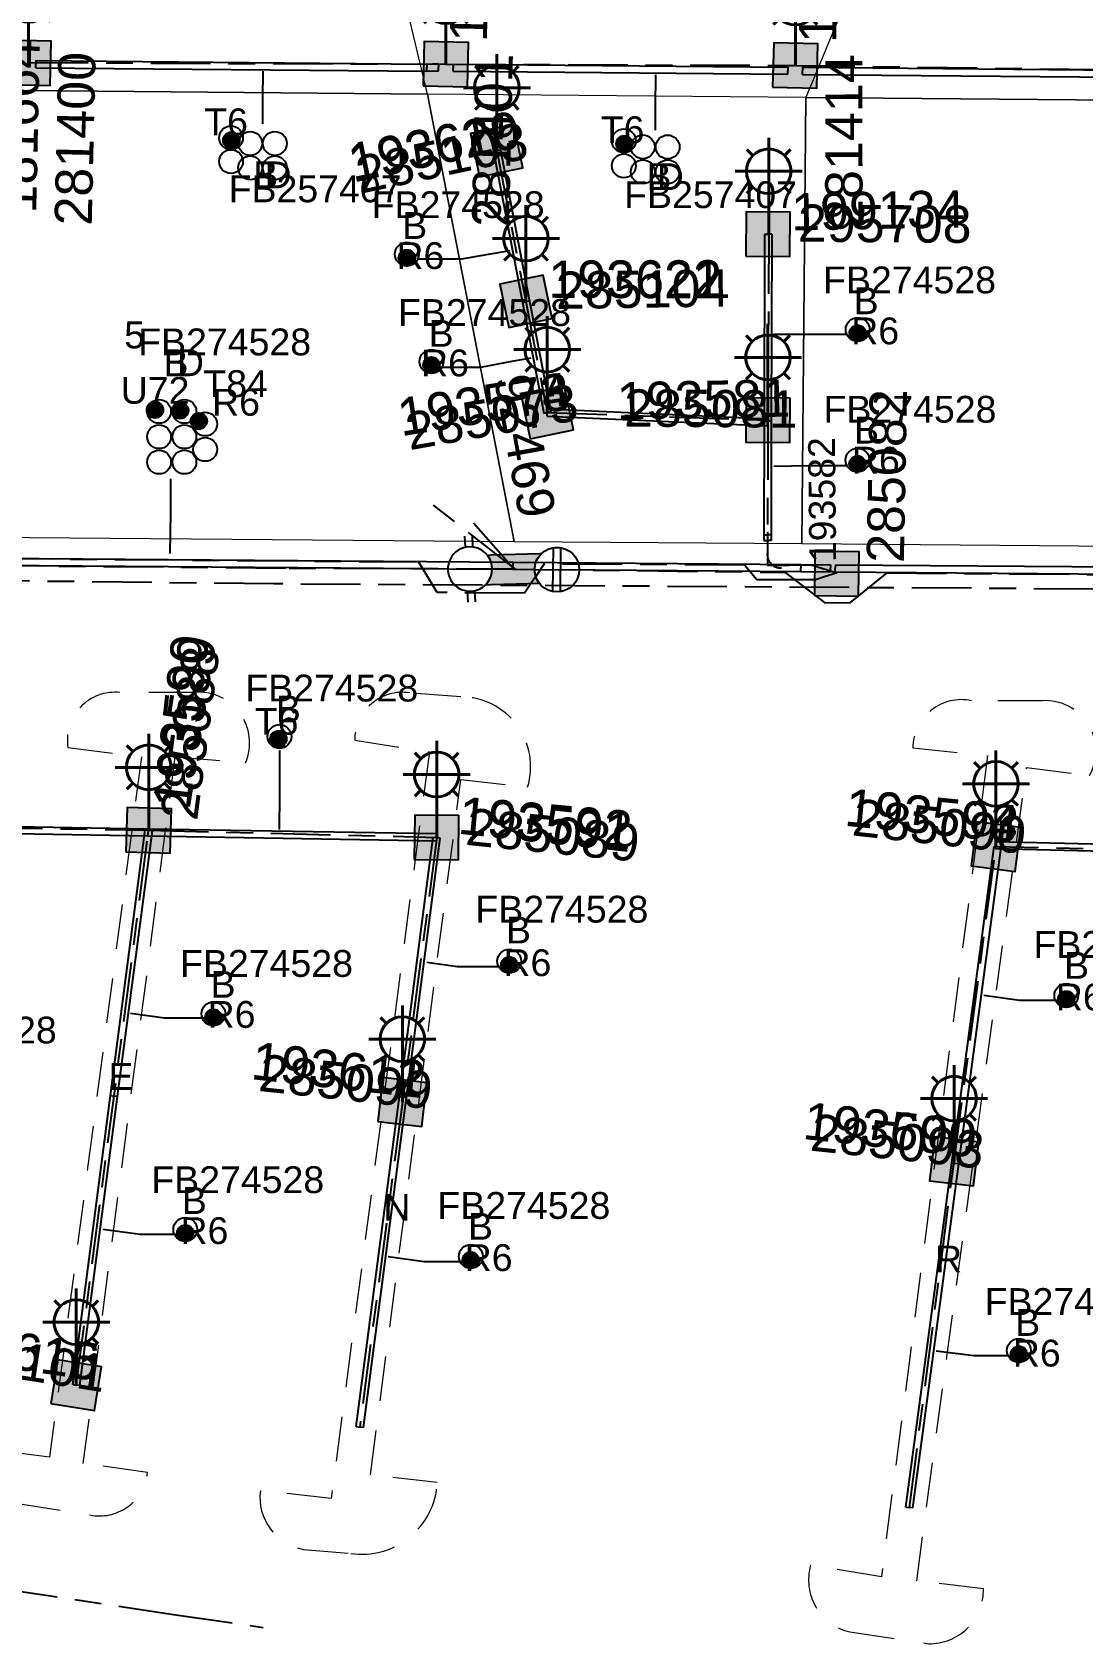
# Model space of a CAD drawing. Header units: metres. Extents: x 300268 to 302887, y 6172399 to 6173904.
# Drawn here: x 301371.5 to 301442, y 6173047.6 to 6173155.8 of the extents above; entities that cross this region are included whole.
import ezdxf
from ezdxf.enums import TextEntityAlignment as Align

# ---------------------------------------------------------------- set-up
doc = ezdxf.new("R2010")
doc.units = ezdxf.units.M
for name, pattern in [('Cable Exist UG', [8.2, 4, -1.2, 1.8, -1.2]), ('Dash', [5, 3, -2]), ('DASHED', [0.75, 0.5, -0.25])]:
    doc.linetypes.add(name, pattern=pattern)
doc.layers.get('0').update_dxf_attribs({"color": 6})
for name, color, linetype, lineweight in [('Cadastre Developer_SP_EXT', 9, 'Continuous', 5), ('Cadastre Land Parcels_SP_EXT', 9, 'Continuous', 5), ('Cadastre Roads_SP_EXT', 9, 'Continuous', 5)]:
    doc.layers.add(name, color=color, linetype=linetype, lineweight=lineweight)
for name, color, linetype in [('Duct_SP_EXT', 7, 'Continuous'), ('Equip_LV_EXT', 7, 'Continuous'), ('Equip_SP_SL_EXT', 7, 'Continuous'), ('Mains_HV_EXT', 7, 'Continuous'), ('Mains_LV_EXT', 7, 'Continuous'), ('Mains_SL_EXT', 7, 'Continuous'), ('SupportsUG_SP_LV_EXT', 7, 'Continuous'), ('SupportsUG_SP_LV_SL_EXT', 7, 'Continuous'), ('Trench_SP_EXT', 7, 'Continuous')]:
    doc.layers.add(name, color=color, linetype=linetype)
doc.layers.add('UNKNOWN_FEATURES', color=1, linetype='DASHED', plot=False)
doc.styles.add('COLUMN_LABEL', font='arial.ttf')
doc.styles.add('iecARIAL', font='arial.ttf', dxfattribs={"height": 2})
doc.styles.add('POLE_LABEL', font='arial.ttf')
doc.styles.get("Standard").update_dxf_attribs({"font": 'arial.ttf'})

# ---------------------------------------------------------------- blocks, each defined once
blk = doc.blocks.new('COLUMN_EXT')
blk.add_hatch(color=256).paths.add_polyline_path([(-1.49, 1.48), (-1.49, -1.49), (1.48, -1.49), (1.48, 1.48)])
blk.add_lwpolyline([(-1.49, -1.49), (1.48, -1.49), (1.48, 1.48), (-1.49, 1.48)], close=True)
for tag, height, style, flags, p in [('ASSET_NUM', 2.5, 'COLUMN_LABEL', 8, (2, 2)), ('STRUCTURE_PLANT_NUMBER', 0.2, 'POLE_LABEL', 9, (1.81, 0.03)), ('STREET_CODE', 0.2, 'COLUMN_LABEL', 9, (1.81, -0.2))]:
    blk.add_attdef(tag, text='', height=height, dxfattribs=dict(style=style, flags=flags)).set_placement(p, align=Align.MIDDLE_LEFT)
at = {"flags": 9}
for tag, p in [('COLUMN_TYPE', (1.81, -0.4)), ('OWNED_BY', (1.81, -0.6)), ('STATE', (1.81, -0.8)), ('USAGE', (1.81, -1)), ('STREETNAME', (1.81, -1.6)), ('SUBURB', (1.81, -1.8)), ('LEGEND', (1.81, -1.2)), ('LOCATION', (1.81, -1.4)), ('NOTES', (1.81, -2))]:
    blk.add_attdef(tag, text='', height=0.2, dxfattribs=at).set_placement(p, align=Align.MIDDLE_LEFT)
at = {"flags": 1}
blk.add_attdef('Z', (1.81, -2.35), '', height=0.2, dxfattribs=at)
blk = doc.blocks.new('PILLAR_EXT')
blk.add_hatch(color=256).paths.add_polyline_path([(-2.475, 0.99), (-2.475, -0.99), (2.475, -0.99), (2.475, 0.99)])
blk.add_lwpolyline([(-2.475, -0.99), (2.475, -0.99), (2.475, 0.99), (-2.475, 0.99)], close=True)
at = {"style": 'iecARIAL', "flags": 8}
blk.add_attdef('ASSET_NUM', (1.5, 3.5), '', height=2.5, dxfattribs=at)
for tag, p, flags in [('OWNED_BY', (0, -0.2), 9), ('STATE', (0, -0.4), 9), ('SUPPORT_TYPE', (0, -0.6), 9), ('USAGE', (0, -0.8), 9), ('LEGEND', (0, -1), 9), ('LOCATION', (0, -1.2), 9), ('STREETNAME', (0, -1.8), 9), ('SUBURB', (0, -2), 1), ('NOTES', (0, -1.4), 9), ('PARENT', (0, -1.6), 9)]:
    blk.add_attdef(tag, p, '', height=0.2, dxfattribs=dict(flags=flags))
blk = doc.blocks.new('DUCT_EXT')
blk.add_circle((0, 0.8), 0.8)
at = {"flags": 1}
blk.add_attdef('Z', (0, 0), '', height=0.2, dxfattribs=at)
at = {"flags": 9}
for tag, p in [('DUCT_CODE', (0, 0)), ('XSECT_TYPE', (0, -0.2)), ('STATE', (0, -0.6)), ('FB_REFERENCE', (0, -0.4)), ('NOTES', (0, -0.8))]:
    blk.add_attdef(tag, text='', height=0.2, dxfattribs=at).set_placement(p, align=Align.MIDDLE_LEFT)
blk = doc.blocks.new('SL_LANTERN_EXT')
at = {"lineweight": 40}
for p, q in [((-1.46, 5.68), (-1.06, 5.28)), ((0, 1.97), (0, 6.47)), ((1.46, 5.68), (1.06, 5.28)), ((-2.25, 4.22), (2.25, 4.22)), ((-1.46, 2.76), (-1.06, 3.16)), ((0, 0), (0, 2.72)), ((1.46, 2.76), (1.06, 3.16))]:
    blk.add_line(p, q, dxfattribs=at)
blk.add_circle((0, 4.22), 1.5, dxfattribs=at)
at = {"style": 'iecARIAL', "flags": 8}
blk.add_attdef('ASSET_NUM', (1.5, 1.5), '', height=2.5, dxfattribs=at)
for tag, p, height, flags in [('CONSTRUCTED_VOLTAGE', (0.98, -0.65), 0.2, 9), ('CONTROL_TYPE', (0.98, -0.85), 0.2, 9), ('LANTERN_PURPOSE', (0.98, -1.05), 0.2, 9), ('LANTERN_TYPE', (0.98, -1.25), 0.2, 9), ('LNUMBER', (2.18, -3.25), 2.5, 8), ('OPERATING_VOLTAGE', (0.98, -1.65), 0.2, 9), ('ORIENTATION', (0.98, -1.85), 0.2, 9), ('OWNED_BY', (0.98, -2.05), 0.2, 9), ('STATE', (0.98, -2.25), 0.2, 9), ('NO_PHASES', (0.98, -1.45), 0.2, 9), ('USAGE', (0.98, -2.45), 0.2, 9), ('CEXIST', (0.98, -2.65), 0.2, 9), ('CNEW', (0.98, -2.85), 0.2, 9), ('CNUMBER', (0.98, -3.05), 0.2, 9), ('CREMOVE', (0.98, -3.25), 0.2, 9), ('CREPLACE', (0.98, -3.45), 0.2, 9), ('LKINGHEIGHT', (0.98, -3.65), 0.2, 9), ('LBRACKET', (0.98, -3.85), 0.2, 9), ('LBRACKETVOCAB', (0.98, -4.05), 0.2, 9), ('LCATEGORY', (0.98, -4.25), 0.2, 9), ('LCHARGE1', (0.98, -4.45), 0.2, 9), ('LCHARGE1PERCENT', (0.98, -4.65), 0.2, 9), ('LCHARGE2', (0.98, -4.85), 0.2, 9), ('LCHARGE2PERCENT', (0.98, -5.05), 0.2, 9), ('LCHARGE3', (0.98, -5.25), 0.2, 9), ('LCHARGE3PERCENT', (0.98, -5.45), 0.2, 9), ('LEXIST', (0.98, -5.65), 0.2, 9), ('LLAMP', (0.98, -5.85), 0.2, 9), ('LLAMPVOCAB', (0.98, -6.05), 0.2, 9), ('LMAST', (0.98, -6.25), 0.2, 9), ('LMASTVOCAB', (0.98, -6.45), 0.2, 9), ('LNEW', (0.98, -6.65), 0.2, 9), ('LANTNUMBER', (0.98, -6.85), 0.2, 9), ('LOUTREACH', (0.98, -7.25), 0.2, 9), ('LOUTREACHVOCAB', (0.98, -7.45), 0.2, 9), ('LRATECODE', (0.98, -7.65), 0.2, 9), ('LREMOVE', (0.98, -7.85), 0.2, 9), ('LREPLACE', (0.98, -8.05), 0.2, 9), ('LTYPE', (0.98, -8.25), 0.2, 9), ('LTYPEVOCAB', (0.98, -8.45), 0.2, 9), ('LEGEND', (0.98, -8.65), 0.2, 9), ('LOCATION', (0.98, -8.85), 0.2, 9), ('STREETNAME', (0.98, -9.25), 0.2, 9), ('SUBURB', (0.98, -9.45), 0.2, 1), ('NOTES', (0.98, -9.05), 0.2, 9)]:
    blk.add_attdef(tag, p, '', height=height, dxfattribs=dict(flags=flags))
blk = doc.blocks.new('LV_UG_LINKS_OPEN_EXT')
for p, q in [((-0.25, 1.47), (-0.25, 2.22)), ((0.25, 1.47), (0.25, 2.22)), ((-0.25, -1.47), (-0.25, -2.22)), ((0.25, -1.47), (0.25, -2.22))]:
    blk.add_line(p, q)
at = {"flags": 9}
for tag, p in [('ACTUAL_STATUS', (0, 0)), ('CONSTRUCTED_VOLTAGE', (0, -0.2)), ('OPERATING_VOLTAGE', (0, -0.6)), ('ORIENTATION', (0, -0.8)), ('STATE', (0, -1)), ('NO_PHASES', (0, -0.4)), ('SWITCH_TYPE', (0, -1.2)), ('USAGE', (0, -1.4)), ('NOTES', (0, -1.6))]:
    blk.add_attdef(tag, text='', height=0.2, dxfattribs=at).set_placement(p, align=Align.MIDDLE_LEFT)
at = {"flags": 1}
blk.add_attdef('Z', (0, 0), '', height=0.2, dxfattribs=at)
blk.add_wipeout([(-0.25, 1.47), (-0.43, 1.43), (-0.61, 1.36), (-0.77, 1.28), (-0.93, 1.17), (-1.07, 1.05), (-1.19, 0.9), (-1.29, 0.75), (-1.38, 0.58), (-1.44, 0.4), (-1.48, 0.22), (-1.49, 0.03), (-1.49, -0.16), (-1.45, -0.34), (-1.4, -0.52), (-1.32, -0.69), (-1.23, -0.85), (-1.11, -1), (-0.98, -1.13), (-0.83, -1.24), (-0.66, -1.34), (-0.49, -1.41), (-0.31, -1.46), (-0.13, -1.49), (0.06, -1.49), (0.25, -1.47), (0.43, -1.43), (0.61, -1.36), (0.77, -1.28), (0.93, -1.17), (1.07, -1.05), (1.19, -0.9), (1.29, -0.75), (1.38, -0.58), (1.44, -0.4), (1.48, -0.22), (1.49, -0.03), (1.49, 0.16), (1.45, 0.34), (1.4, 0.52), (1.32, 0.69), (1.23, 0.85), (1.11, 1), (0.98, 1.13), (0.83, 1.24), (0.66, 1.34), (0.49, 1.41), (0.31, 1.46), (0.13, 1.49), (-0.06, 1.49)])
blk.add_lwpolyline([(0, -1.49, 1), (0, 1.49, 1)], format="xyb", close=True)
blk = doc.blocks.new('LV_UG_LINKS_CLOSED_EXT')
blk.add_wipeout([(-1.06, 1.06), (-1.18, 0.92), (-1.29, 0.76), (-1.37, 0.59), (-1.43, 0.42), (-1.48, 0.23), (-1.49, 0.05), (-1.49, -0.14), (-1.46, -0.33), (-1.41, -0.51), (-1.33, -0.68), (-1.24, -0.84), (-1.12, -0.99), (-0.99, -1.12), (-0.84, -1.24), (-0.68, -1.33), (-0.51, -1.41), (-0.33, -1.46), (-0.14, -1.49), (0.05, -1.49), (0.23, -1.48), (0.42, -1.43), (0.59, -1.37), (0.76, -1.29), (0.92, -1.18), (1.06, -1.06), (1.18, -0.92), (1.29, -0.76), (1.37, -0.59), (1.43, -0.42), (1.48, -0.23), (1.49, -0.05), (1.49, 0.14), (1.46, 0.33), (1.41, 0.51), (1.33, 0.68), (1.24, 0.84), (1.12, 0.99), (0.99, 1.12), (0.84, 1.24), (0.68, 1.33), (0.51, 1.41), (0.33, 1.46), (0.14, 1.49), (-0.05, 1.49), (-0.23, 1.48), (-0.42, 1.43), (-0.59, 1.37), (-0.76, 1.29), (-0.92, 1.18)])
for p, q in [((-0.25, -1.48), (-0.25, 1.48)), ((0.25, -1.48), (0.25, 1.48))]:
    blk.add_line(p, q)
blk.add_circle((0, 0), 1.5)
at = {"flags": 9}
for tag, p in [('ACTUAL_STATUS', (0, 0)), ('CONSTRUCTED_VOLTAGE', (0, -0.2)), ('OPERATING_VOLTAGE', (0, -0.6)), ('ORIENTATION', (0, -0.8)), ('STATE', (0, -1)), ('NO_PHASES', (0, -0.4)), ('SWITCH_TYPE', (0, -1.2)), ('USAGE', (0, -1.4)), ('NOTES', (0, -1.6))]:
    blk.add_attdef(tag, text='', height=0.2, dxfattribs=at).set_placement(p, align=Align.MIDDLE_LEFT)
at = {"flags": 1}
blk.add_attdef('Z', (0, 0), '', height=0.2, dxfattribs=at)
blk = doc.blocks.new('CABLE_LARGE_EXT')
h = blk.add_hatch(color=256)
edge = h.paths.add_edge_path()
edge.add_arc((0, 0.55), 0.55, 0, 360)
blk.add_circle((0, 0.55), 0.55)
at = {"flags": 1}
blk.add_attdef('Z', (0, 0), '', height=0.2, dxfattribs=at)
at = {"flags": 9}
for tag, p in [('COND_CODE', (0, 0)), ('STATE', (0, -0.4)), ('XSECT_SIZE', (0, -0.6)), ('FB_REFERENCE', (0, -0.2)), ('NOTES', (0, -0.8))]:
    blk.add_attdef(tag, text='', height=0.2, dxfattribs=at).set_placement(p, align=Align.MIDDLE_LEFT)

msp = doc.modelspace()

# ---------------------------------------------------------------- linework, layer by layer
at = {"layer": 'Cadastre Developer_SP_EXT', "linetype": 'Dash'}
for points in [[(301378.82, 6173107.14), (301372.66, 6173060.13), (301367.94, 6173060.75), (301367.94, 6173060.75, 0.538898), (301370.4, 6173057.05), (301370.4, 6173057.05), (301375.53, 6173056.23), (301375.53, 6173056.23, 0.427797), (301379.23, 6173059.11), (301379.23, 6173059.11), (301374.92, 6173059.72), (301381.08, 6173107.14), (301385.8, 6173106.73), (301385.8, 6173106.73, 0.573106), (301382.31, 6173111.45), (301382.31, 6173111.45), (301377.38, 6173111.45), (301377.38, 6173111.45, 0.496065), (301373.89, 6173107.76), (301373.89, 6173107.76), (301378.82, 6173107.14)], [(301398.14, 6173107.47), (301391.55, 6173057.37), (301386.8, 6173057.9), (301386.8, 6173057.9, 0.401741), (301389.7, 6173053.95), (301389.7, 6173053.95), (301392.87, 6173053.68), (301392.87, 6173053.68, 0.443978), (301398.67, 6173058.43), (301398.67, 6173058.43), (301394.19, 6173058.95), (301400.25, 6173105.62), (301404.73, 6173105.1), (301404.73, 6173105.1, 0.505108), (301400.25, 6173111.16), (301400.25, 6173111.16), (301396.82, 6173111.43), (301396.82, 6173111.43, 0.459386), (301393.13, 6173108.26), (301393.13, 6173108.26), (301398.14, 6173107.47)], [(301435.59, 6173107.21), (301428.47, 6173052.1), (301423.72, 6173052.89), (301423.72, 6173052.89, 0.428789), (301426.36, 6173048.41), (301426.36, 6173048.41), (301431.63, 6173047.62), (301431.63, 6173047.62, 0.428597), (301435.32, 6173051.31), (301435.32, 6173051.31), (301430.84, 6173051.83), (301438.22, 6173106.42), (301442.44, 6173105.89), (301442.44, 6173105.89, 0.594775), (301439.28, 6173110.9), (301439.28, 6173110.9), (301434.53, 6173110.9), (301434.53, 6173110.9, 0.474542), (301430.58, 6173107.74), (301430.58, 6173107.74), (301435.59, 6173107.21)]]:
    msp.add_lwpolyline(points, format="xyb", close=True, dxfattribs=at)
at = {"layer": 'Cadastre Land Parcels_SP_EXT', "linetype": 'Continuous'}
for points in [[(301398.02, 6173151.61), (301363.55, 6173151.91), (301359.76, 6173125.7), (301363.18, 6173121.92), (301403.82, 6173121.59), (301398.02, 6173151.61)], [(301423.4, 6173151.39), (301398.02, 6173151.61), (301403.82, 6173121.59), (301423.13, 6173121.45), (301423.4, 6173151.39)], [(301480.47, 6173150.9), (301423.4, 6173151.39), (301423.13, 6173121.45), (301449.69, 6173121.23), (301454.07, 6173125.54), (301480.25, 6173125.33), (301480.47, 6173150.9)]]:
    msp.add_lwpolyline(points, close=True, dxfattribs=at)
at = {"layer": 'Cadastre Roads_SP_EXT', "linetype": 'Continuous'}
for points in [[(301395, 6173164.28), (301392.05, 6173176.68), (301363.09, 6173176.92), (301363.32, 6173164.41), (301363.55, 6173151.91), (301398.02, 6173151.61), (301395, 6173164.28)], [(301479.54, 6173175.91), (301433.7, 6173176.31), (301428.74, 6173164.3), (301423.4, 6173151.39), (301480.47, 6173150.9), (301479.54, 6173175.91)]]:
    msp.add_lwpolyline(points, close=True, dxfattribs=at)
at = {"layer": 'Duct_SP_EXT'}
for p, q in [((301371.74, 6173153.86), (301371.74, 6173153.62)), ((301371.74, 6173153.86), (301397.96, 6173153.63)), ((301397.96, 6173153.63), (301398.74, 6173153.66)), ((301397.96, 6173153.63), (301397.96, 6173153.39)), ((301398.74, 6173153.66), (301398.75, 6173153.42)), ((301371.74, 6173153.38), (301371.74, 6173153.62)), ((301371.74, 6173153.38), (301397.97, 6173153.15)), ((301397.97, 6173153.15), (301397.96, 6173153.39)), ((301397.97, 6173153.15), (301398.76, 6173153.18)), ((301398.76, 6173153.18), (301398.75, 6173153.42)), ((301399.74, 6173153.62), (301399.74, 6173153.38)), ((301399.74, 6173153.62), (301422.2, 6173153.42)), ((301399.74, 6173153.14), (301399.74, 6173153.38)), ((301399.74, 6173153.14), (301422.2, 6173152.94)), ((301422.2, 6173153.42), (301422.2, 6173153.18)), ((301422.2, 6173152.94), (301422.2, 6173153.18)), ((301423.18, 6173153.41), (301423.18, 6173153.17)), ((301423.18, 6173153.41), (301467.23, 6173153.03)), ((301423.18, 6173152.93), (301423.18, 6173153.17)), ((301423.18, 6173152.93), (301467.22, 6173152.55)), ((301402.44, 6173147.76), (301402.67, 6173147.81)), ((301402.44, 6173147.76), (301404.39, 6173137.62)), ((301402.91, 6173147.85), (301402.67, 6173147.81)), ((301402.91, 6173147.85), (301404.86, 6173137.71)), ((301420.63, 6173142.21), (301420.6, 6173129.66)), ((301420.63, 6173142.21), (301420.87, 6173142.21)), ((301421.11, 6173142.21), (301420.87, 6173142.21)), ((301421.11, 6173142.21), (301421.08, 6173129.66)), ((301404.39, 6173137.62), (301404.62, 6173137.66)), ((301404.39, 6173137.62), (301404.62, 6173137.66)), ((301404.39, 6173137.62), (301405.81, 6173130.2)), ((301404.86, 6173137.71), (301404.62, 6173137.66)), ((301404.86, 6173137.71), (301404.62, 6173137.66)), ((301404.86, 6173137.71), (301406.28, 6173130.29)), ((301405.81, 6173130.2), (301406.05, 6173130.24)), ((301406.04, 6173130), (301406.05, 6173130.24)), ((301406.04, 6173130), (301420.83, 6173129.34)), ((301406.06, 6173130.48), (301406.05, 6173130.24)), ((301406.28, 6173130.29), (301406.05, 6173130.24)), ((301406.06, 6173130.48), (301420.85, 6173129.82)), ((301420.6, 6173129.66), (301420.59, 6173122.03)), ((301420.6, 6173129.66), (301420.84, 6173129.66)), ((301420.6, 6173129.66), (301420.84, 6173129.66)), ((301420.83, 6173129.34), (301420.84, 6173129.58)), ((301420.85, 6173129.82), (301420.84, 6173129.58)), ((301421.08, 6173129.66), (301420.84, 6173129.66)), ((301421.08, 6173129.66), (301420.84, 6173129.66)), ((301421.08, 6173129.66), (301421.07, 6173122.03)), ((301420.59, 6173122.03), (301420.59, 6173121.66)), ((301420.59, 6173122.03), (301420.83, 6173122.03)), ((301420.59, 6173121.66), (301420.83, 6173121.66)), ((301421.07, 6173122.03), (301420.83, 6173122.03)), ((301421.07, 6173121.66), (301420.83, 6173121.66)), ((301421.07, 6173122.03), (301421.07, 6173121.66)), ((301403.75, 6173120.2), (301403.75, 6173119.96)), ((301403.75, 6173120.2), (301403.75, 6173119.96)), ((301403.75, 6173119.72), (301403.75, 6173119.96)), ((301403.75, 6173119.72), (301403.75, 6173119.96)), ((301423.07, 6173120.05), (301423.06, 6173119.81)), ((301423.06, 6173119.57), (301423.06, 6173119.81)), ((301423.06, 6173119.57), (301425.06, 6173119.55)), ((301423.07, 6173120.05), (301425.06, 6173120.03)), ((301425.06, 6173120.03), (301425.06, 6173119.79)), ((301425.06, 6173119.55), (301425.06, 6173119.79)), ((301425.39, 6173120.03), (301425.38, 6173119.79)), ((301425.38, 6173119.55), (301425.38, 6173119.79)), ((301425.38, 6173119.55), (301450.47, 6173119.35)), ((301425.39, 6173120.03), (301450.27, 6173119.84)), ((301379.26, 6173102.29), (301360.05, 6173102.62)), ((301379.25, 6173101.81), (301360.05, 6173102.14)), ((301376.75, 6173084.4), (301379.08, 6173102.24)), ((301377.22, 6173084.34), (301379.56, 6173102.18)), ((301379.08, 6173102.24), (301379.32, 6173102.21)), ((301379.25, 6173101.81), (301379.26, 6173102.05)), ((301379.25, 6173101.81), (301379.26, 6173102.05)), ((301398.63, 6173101.48), (301379.25, 6173101.81)), ((301398.64, 6173101.96), (301379.26, 6173102.29)), ((301379.26, 6173102.29), (301379.26, 6173102.05)), ((301379.26, 6173102.29), (301379.26, 6173102.05)), ((301379.56, 6173102.18), (301379.32, 6173102.21)), ((301396.13, 6173084.35), (301398.4, 6173101.75)), ((301398.4, 6173101.75), (301398.64, 6173101.72)), ((301398.63, 6173101.48), (301398.64, 6173101.72)), ((301398.64, 6173101.96), (301398.64, 6173101.72)), ((301398.87, 6173101.68), (301398.64, 6173101.72)), ((301396.6, 6173084.28), (301398.87, 6173101.68)), ((301433.2, 6173079.89), (301436.03, 6173101.12)), ((301433.67, 6173079.82), (301436.51, 6173101.06)), ((301436.03, 6173101.12), (301436.27, 6173101.09)), ((301436.14, 6173100.98), (301436.15, 6173101.22)), ((301436.14, 6173100.98), (301455.27, 6173100.5)), ((301436.15, 6173101.46), (301436.15, 6173101.22)), ((301436.15, 6173101.46), (301455.28, 6173100.98)), ((301436.51, 6173101.06), (301436.27, 6173101.09)), ((301374.21, 6173065.01), (301376.75, 6173084.4)), ((301374.69, 6173064.95), (301377.22, 6173084.34)), ((301376.75, 6173084.4), (301376.99, 6173084.37)), ((301376.75, 6173084.4), (301376.99, 6173084.37)), ((301377.22, 6173084.34), (301376.99, 6173084.37)), ((301377.22, 6173084.34), (301376.99, 6173084.37)), ((301393.23, 6173062.19), (301396.13, 6173084.35)), ((301393.71, 6173062.13), (301396.6, 6173084.28)), ((301396.13, 6173084.35), (301396.36, 6173084.32)), ((301396.13, 6173084.35), (301396.36, 6173084.32)), ((301396.6, 6173084.28), (301396.36, 6173084.32)), ((301396.6, 6173084.28), (301396.36, 6173084.32)), ((301430.11, 6173056.79), (301433.2, 6173079.89)), ((301430.59, 6173056.73), (301433.67, 6173079.82)), ((301433.2, 6173079.89), (301433.43, 6173079.85)), ((301433.2, 6173079.89), (301433.43, 6173079.85)), ((301433.67, 6173079.82), (301433.43, 6173079.85)), ((301433.67, 6173079.82), (301433.43, 6173079.85)), ((301374.21, 6173065.01), (301374.45, 6173064.98)), ((301374.69, 6173064.95), (301374.45, 6173064.98)), ((301393.23, 6173062.19), (301393.47, 6173062.16)), ((301393.71, 6173062.13), (301393.47, 6173062.16)), ((301430.11, 6173056.79), (301430.35, 6173056.76)), ((301430.59, 6173056.73), (301430.35, 6173056.76))]:
    msp.add_line(p, q, dxfattribs=at)
for points in [[(301386.96, 6173149.61), (301386.96, 6173151.34), (301386.98, 6173153.15)], [(301413.32, 6173149.2), (301413.32, 6173150.77), (301413.34, 6173152.91)], [(301397.29, 6173140.55), (301400.32, 6173140.55), (301402.11, 6173140.86), (301403.56, 6173141.12)], [(301426.2, 6173135.47), (301423.56, 6173135.47), (301421.23, 6173135.47)], [(301398.87, 6173133.29), (301401.59, 6173133.29), (301403.8, 6173133.7), (301404.96, 6173133.91)], [(301426.21, 6173126.66), (301423.59, 6173126.66), (301421.26, 6173126.61)], [(301380.77, 6173125.8), (301380.77, 6173123.52), (301380.73, 6173120.78)], [(301388.09, 6173107.55), (301388.09, 6173104.63), (301388.07, 6173102.25)], [(301402.85, 6173093.05), (301400.03, 6173093.05), (301397.97, 6173093.34)], [(301440.25, 6173090.79), (301437.75, 6173090.79), (301435.35, 6173091.12)], [(301383.07, 6173089.59), (301380.37, 6173089.59), (301378.09, 6173089.92)], [(301381.19, 6173075.08), (301378.74, 6173075.08), (301376.23, 6173075.42)], [(301400.37, 6173073.24), (301397.8, 6173073.24), (301395.38, 6173073.59)], [(301437.11, 6173066.93), (301434.68, 6173066.93), (301432.14, 6173067.26)]]:
    msp.add_lwpolyline(points, dxfattribs=at)
at = {"layer": 'Mains_LV_EXT', "linetype": 'Cable Exist UG'}
msp.add_lwpolyline([(301343.58, 6173080.01), (301343.25, 6173077.48), (301340.84, 6173058.93), (301340.42, 6173055.74), (301340.35, 6173055.22), (301350.6, 6173054.06), (301361.09, 6173052.56), (301380.96, 6173049.59), (301386.98, 6173048.71)], dxfattribs=at)
at = {"layer": 'Mains_SL_EXT', "linetype": 'Cable Exist UG'}
for points in [[(301371.25, 6173153.72), (301399.25, 6173153.62)], [(301399.25, 6173153.62), (301422.7, 6173153.53)], [(301422.7, 6173153.53), (301467.71, 6173152.94)], [(301402.67, 6173147.81), (301404.62, 6173137.69)], [(301420.91, 6173142.21), (301420.86, 6173129.72)], [(301404.62, 6173137.69), (301406.05, 6173130.24)], [(301406.05, 6173130.24), (301420.86, 6173129.72)], [(301420.86, 6173129.72), (301420.82, 6173119.98), (301423.77, 6173120.02), (301425.48, 6173119.48)], [(301359.98, 6173102.51), (301379.31, 6173102.21)], [(301374.45, 6173064.98), (301379.31, 6173102.21)], [(301379.31, 6173102.21), (301398.63, 6173101.73)], [(301398.63, 6173101.73), (301396.33, 6173083.97)], [(301433.35, 6173079.98), (301436.16, 6173101.1)], [(301455.41, 6173100.66), (301436.16, 6173101.1)], [(301396.33, 6173083.97), (301393.47, 6173062.16)], [(301430.35, 6173056.76), (301433.35, 6173079.98)]]:
    msp.add_lwpolyline(points, dxfattribs=at)
at = {"layer": 'Trench_SP_EXT', "linetype": 'Cable Exist UG'}
msp.add_lwpolyline([(301403.75, 6173119.83), (301400.77, 6173123.18)], dxfattribs=at)
msp.add_lwpolyline([(301420.83, 6173122.23), (301420.82, 6173120.81), (301420.82, 6173120.81, 0.463907), (301421.78, 6173119.82)], format="xyb", dxfattribs=at)

# ---------------------------------------------------------------- block references
at = {"layer": 'Duct_SP_EXT'}
for name, p in [('DUCT_EXT', (301384.83, 6173147.88)), ('CABLE_LARGE_EXT', (301384.85, 6173147.96)), ('DUCT_EXT', (301386.12, 6173147.5)), ('DUCT_EXT', (301387.77, 6173147.5)), ('DUCT_EXT', (301411.19, 6173147.67)), ('CABLE_LARGE_EXT', (301411.23, 6173147.72)), ('DUCT_EXT', (301412.46, 6173147.27)), ('DUCT_EXT', (301414.13, 6173147.26)), ('DUCT_EXT', (301384.83, 6173146.28)), ('DUCT_EXT', (301386.11, 6173145.86)), ('DUCT_EXT', (301387.77, 6173145.86)), ('DUCT_EXT', (301411.19, 6173146)), ('DUCT_EXT', (301412.46, 6173145.6)), ('DUCT_EXT', (301414.13, 6173145.6)), ('DUCT_EXT', (301396.63, 6173140.07)), ('CABLE_LARGE_EXT', (301396.63, 6173140.07)), ('DUCT_EXT', (301426.88, 6173135.01)), ('CABLE_LARGE_EXT', (301426.88, 6173135.01)), ('DUCT_EXT', (301398.28, 6173132.87)), ('CABLE_LARGE_EXT', (301398.28, 6173132.87)), ('CABLE_LARGE_EXT', (301379.73, 6173129.87)), ('CABLE_LARGE_EXT', (301381.42, 6173129.83)), ('CABLE_LARGE_EXT', (301382.67, 6173129.12)), ('DUCT_EXT', (301426.87, 6173126.24)), ('CABLE_LARGE_EXT', (301426.87, 6173126.24)), ('DUCT_EXT', (301388.08, 6173107.7)), ('CABLE_LARGE_EXT', (301388.01, 6173107.79)), ('DUCT_EXT', (301403.5, 6173092.62)), ('CABLE_LARGE_EXT', (301403.5, 6173092.62)), ('DUCT_EXT', (301440.88, 6173090.32)), ('CABLE_LARGE_EXT', (301440.88, 6173090.32)), ('DUCT_EXT', (301383.65, 6173089.09)), ('CABLE_LARGE_EXT', (301383.65, 6173089.09)), ('DUCT_EXT', (301381.76, 6173074.62)), ('CABLE_LARGE_EXT', (301381.76, 6173074.62)), ('DUCT_EXT', (301400.92, 6173072.81)), ('CABLE_LARGE_EXT', (301400.92, 6173072.81)), ('DUCT_EXT', (301437.7, 6173066.49)), ('CABLE_LARGE_EXT', (301437.7, 6173066.49))]:
    msp.add_blockref(name, p, dxfattribs=at)
at = {"layer": 'Duct_SP_EXT', "rotation": 269.9808460547257}
for p in [(301379.2, 6173130.32), (301380.9, 6173130.32), (301382.3, 6173129.47), (301379.2, 6173128.62), (301380.9, 6173128.62), (301379.2, 6173126.92), (301380.9, 6173126.92), (301382.3, 6173127.77)]:
    msp.add_blockref('DUCT_EXT', p, dxfattribs=at)
at = {"layer": 'Equip_SP_SL_EXT'}
ref = msp.add_blockref('SL_LANTERN_EXT', (301399.25, 6173153.62), dxfattribs=at)
ref.add_attrib('ASSET_NUM', '181734', dxfattribs={"layer": '0', "height": 2.5, "rotation": 88.805, "style": 'iecARIAL'}).set_placement((301400.75, 6173155.12), align=Align.MIDDLE_LEFT)
ref = msp.add_blockref('SL_LANTERN_EXT', (301422.7, 6173153.53), dxfattribs=at)
ref.add_attrib('ASSET_NUM', '181685', dxfattribs={"layer": '0', "height": 2.5, "rotation": 90.0362, "style": 'iecARIAL'}).set_placement((301424.2, 6173155.03), align=Align.MIDDLE_LEFT)
ref = msp.add_blockref('SL_LANTERN_EXT', (301371.25, 6173153.72), dxfattribs=at)
ref.add_attrib('ASSET_NUM', '181664', dxfattribs={"layer": '0', "height": 2.5, "rotation": 88.805, "style": 'iecARIAL'}).set_placement((301372.75, 6173155.22), align=Align.BOTTOM_RIGHT)
ref = msp.add_blockref('SL_LANTERN_EXT', (301402.67, 6173147.81), dxfattribs=at)
ref.add_attrib('ASSET_NUM', '193619', dxfattribs={"layer": '0', "height": 2.5, "rotation": 11.502, "style": 'iecARIAL'}).set_placement((301404.17, 6173149.31), align=Align.MIDDLE_RIGHT)
ref = msp.add_blockref('SL_LANTERN_EXT', (301402.67, 6173147.81), dxfattribs=at)
ref.add_attrib('ASSET_NUM', '193620', dxfattribs={"layer": '0', "height": 2.5, "rotation": 11.9645, "style": 'iecARIAL'}).set_placement((301404.17, 6173149.31), align=Align.MIDDLE_RIGHT)
ref = msp.add_blockref('SL_LANTERN_EXT', (301420.91, 6173142.21), dxfattribs=at)
ref.add_attrib('ASSET_NUM', '199134', dxfattribs={"layer": '0', "height": 2.5, "rotation": 1, "style": 'iecARIAL'}).set_placement((301422.41, 6173143.71), align=Align.MIDDLE_LEFT)
ref = msp.add_blockref('SL_LANTERN_EXT', (301404.62, 6173137.69), dxfattribs=at)
ref.add_attrib('ASSET_NUM', '193622', dxfattribs={"layer": '0', "height": 2.5, "rotation": 0.1158, "style": 'iecARIAL'}).set_placement((301406.12, 6173139.19), align=Align.MIDDLE_LEFT)
ref = msp.add_blockref('SL_LANTERN_EXT', (301404.62, 6173137.69), dxfattribs=at)
ref.add_attrib('ASSET_NUM', '193621', dxfattribs={"layer": '0', "height": 2.5, "rotation": 359.7816, "style": 'iecARIAL'}).set_placement((301406.12, 6173139.19), align=Align.MIDDLE_LEFT)
ref = msp.add_blockref('SL_LANTERN_EXT', (301406.05, 6173130.24), dxfattribs=at)
ref.add_attrib('ASSET_NUM', '193574', dxfattribs={"layer": '0', "height": 2.5, "rotation": 9.0112, "style": 'iecARIAL'}).set_placement((301407.55, 6173131.74), align=Align.MIDDLE_RIGHT)
ref = msp.add_blockref('SL_LANTERN_EXT', (301406.05, 6173130.24), dxfattribs=at)
ref.add_attrib('ASSET_NUM', '193573', dxfattribs={"layer": '0', "height": 2.5, "rotation": 9.1956, "style": 'iecARIAL'}).set_placement((301407.55, 6173131.74), align=Align.MIDDLE_RIGHT)
ref = msp.add_blockref('SL_LANTERN_EXT', (301420.86, 6173129.72), dxfattribs=at)
ref.add_attrib('ASSET_NUM', '193581', dxfattribs={"layer": '0', "height": 2.5, "rotation": 1, "style": 'iecARIAL'}).set_placement((301422.36, 6173131.22), align=Align.MIDDLE_RIGHT)
ref = msp.add_blockref('SL_LANTERN_EXT', (301379.31, 6173102.21), dxfattribs=at)
ref.add_attrib('ASSET_NUM', '193590', dxfattribs={"layer": '0', "height": 2.5, "rotation": 83.5361, "style": 'iecARIAL'}).set_placement((301380.81, 6173103.71), align=Align.MIDDLE_LEFT)
ref = msp.add_blockref('SL_LANTERN_EXT', (301379.31, 6173102.21), dxfattribs=at)
ref.add_attrib('ASSET_NUM', '193589', dxfattribs={"layer": '0', "height": 2.5, "rotation": 81.0219, "style": 'iecARIAL'}).set_placement((301380.81, 6173103.71), align=Align.MIDDLE_LEFT)
ref = msp.add_blockref('SL_LANTERN_EXT', (301398.63, 6173101.73), dxfattribs=at)
ref.add_attrib('ASSET_NUM', '193591', dxfattribs={"layer": '0', "height": 2.5, "rotation": 353.8775, "style": 'iecARIAL'}).set_placement((301400.13, 6173103.23), align=Align.MIDDLE_LEFT)
ref = msp.add_blockref('SL_LANTERN_EXT', (301398.63, 6173101.73), dxfattribs=at)
ref.add_attrib('ASSET_NUM', '193592', dxfattribs={"layer": '0', "height": 2.5, "rotation": 355.0766, "style": 'iecARIAL'}).set_placement((301400.13, 6173103.23), align=Align.MIDDLE_LEFT)
ref = msp.add_blockref('SL_LANTERN_EXT', (301436.16, 6173101.1), dxfattribs=at)
ref.add_attrib('ASSET_NUM', '193594', dxfattribs={"layer": '0', "height": 2.5, "rotation": 354.1226, "style": 'iecARIAL'}).set_placement((301437.66, 6173102.6), align=Align.MIDDLE_RIGHT)
ref = msp.add_blockref('SL_LANTERN_EXT', (301436.16, 6173101.1), dxfattribs=at)
ref.add_attrib('ASSET_NUM', '193593', dxfattribs={"layer": '0', "height": 2.5, "rotation": 354.2894, "style": 'iecARIAL'}).set_placement((301437.66, 6173102.6), align=Align.MIDDLE_RIGHT)
ref = msp.add_blockref('SL_LANTERN_EXT', (301396.33, 6173083.97), dxfattribs=at)
ref.add_attrib('ASSET_NUM', '193612', dxfattribs={"layer": '0', "height": 2.5, "rotation": 353.5007, "style": 'iecARIAL'}).set_placement((301397.83, 6173085.47), align=Align.MIDDLE_RIGHT)
ref = msp.add_blockref('SL_LANTERN_EXT', (301396.33, 6173083.97), dxfattribs=at)
ref.add_attrib('ASSET_NUM', '193611', dxfattribs={"layer": '0', "height": 2.5, "rotation": 353.6598, "style": 'iecARIAL'}).set_placement((301397.83, 6173085.47), align=Align.MIDDLE_RIGHT)
ref = msp.add_blockref('SL_LANTERN_EXT', (301433.35, 6173079.98), dxfattribs=at)
ref.add_attrib('ASSET_NUM', '193600', dxfattribs={"layer": '0', "height": 2.5, "rotation": 353.7683, "style": 'iecARIAL'}).set_placement((301434.85, 6173081.48), align=Align.MIDDLE_RIGHT)
ref = msp.add_blockref('SL_LANTERN_EXT', (301433.35, 6173079.98), dxfattribs=at)
ref.add_attrib('ASSET_NUM', '193599', dxfattribs={"layer": '0', "height": 2.5, "rotation": 353.7629, "style": 'iecARIAL'}).set_placement((301434.85, 6173081.48), align=Align.MIDDLE_RIGHT)
ref = msp.add_blockref('SL_LANTERN_EXT', (301374.45, 6173064.98), dxfattribs=at)
ref.add_attrib('ASSET_NUM', '193616', dxfattribs={"layer": '0', "height": 2.5, "rotation": 351.7106, "style": 'iecARIAL'}).set_placement((301375.95, 6173066.48), align=Align.MIDDLE_RIGHT)
ref = msp.add_blockref('SL_LANTERN_EXT', (301374.45, 6173064.98), dxfattribs=at)
ref.add_attrib('ASSET_NUM', '193615', dxfattribs={"layer": '0', "height": 2.5, "rotation": 351.6561, "style": 'iecARIAL'}).set_placement((301375.95, 6173066.48), align=Align.MIDDLE_RIGHT)
at = {"layer": 'SupportsUG_SP_LV_EXT'}
ref = msp.add_blockref('PILLAR_EXT', (301403.93, 6173119.73), dxfattribs=dict(at, rotation=181.5481579071174))
ref.add_attrib('ASSET_NUM', '92469', dxfattribs={"layer": '0', "height": 2.5, "rotation": 280.271, "style": 'iecARIAL'}).set_placement((301405.43, 6173123.23), align=Align.MIDDLE_RIGHT)
at = {"layer": 'SupportsUG_SP_LV_SL_EXT'}
ref = msp.add_blockref('COLUMN_EXT', (301371.25, 6173153.72), dxfattribs=dict(at, rotation=358.6543585980103))
ref.add_attrib('ASSET_NUM', '281400', dxfattribs={"layer": '0', "height": 2.5, "rotation": 88.6906, "style": 'COLUMN_LABEL'}).set_placement((301373.25, 6173154.47), align=Align.TOP_RIGHT)
ref = msp.add_blockref('COLUMN_EXT', (301399.25, 6173153.62), dxfattribs=dict(at, rotation=358.6543585980103))
ref.add_attrib('ASSET_NUM', '281401', dxfattribs={"layer": '0', "height": 2.5, "rotation": 88.6906, "style": 'COLUMN_LABEL'}).set_placement((301401.25, 6173154.37), align=Align.TOP_RIGHT)
ref = msp.add_blockref('COLUMN_EXT', (301422.7, 6173153.53), dxfattribs=dict(at, rotation=358.6543585980103))
ref.add_attrib('ASSET_NUM', '281414', dxfattribs={"layer": '0', "height": 2.5, "rotation": 90.0362, "style": 'COLUMN_LABEL'}).set_placement((301424.7, 6173154.28), align=Align.TOP_RIGHT)
ref = msp.add_blockref('COLUMN_EXT', (301402.67, 6173147.81), dxfattribs=dict(at, rotation=11.69930126194094))
ref.add_attrib('ASSET_NUM', '285103', dxfattribs={"layer": '0', "height": 2.5, "rotation": 11.9728, "style": 'COLUMN_LABEL'}).set_placement((301404.67, 6173148.56), align=Align.MIDDLE_RIGHT)
ref = msp.add_blockref('COLUMN_EXT', (301420.87, 6173142.21), dxfattribs=dict(at, rotation=359.5710046597119))
ref.add_attrib('ASSET_NUM', '295708', dxfattribs={"layer": '0', "height": 2.5, "rotation": 359.571, "style": 'COLUMN_LABEL'}).set_placement((301422.87, 6173142.96), align=Align.MIDDLE_LEFT)
ref = msp.add_blockref('COLUMN_EXT', (301404.62, 6173137.69), dxfattribs=dict(at, rotation=191.610490551392))
ref.add_attrib('ASSET_NUM', '285104', dxfattribs={"layer": '0', "height": 2.5, "rotation": 0.8273, "style": 'COLUMN_LABEL'}).set_placement((301406.62, 6173138.44), align=Align.MIDDLE_LEFT)
ref = msp.add_blockref('COLUMN_EXT', (301406.05, 6173130.24), dxfattribs=dict(at, rotation=11.73691748266496))
ref.add_attrib('ASSET_NUM', '285073', dxfattribs={"layer": '0', "height": 2.5, "rotation": 10.1455, "style": 'COLUMN_LABEL'}).set_placement((301408.05, 6173130.99), align=Align.MIDDLE_RIGHT)
ref = msp.add_blockref('COLUMN_EXT', (301420.86, 6173129.72), dxfattribs=dict(at, rotation=179.580805459267))
ref.add_attrib('ASSET_NUM', '285081', dxfattribs={"layer": '0', "height": 2.5, "rotation": 359.5795, "style": 'COLUMN_LABEL'}).set_placement((301422.86, 6173130.47), align=Align.MIDDLE_RIGHT)
ref = msp.add_blockref('COLUMN_EXT', (301425.48, 6173119.43), dxfattribs=dict(at, rotation=359.4620272756941))
ref.add_attrib('ASSET_NUM', '285082', dxfattribs={"layer": '0', "height": 2.5, "rotation": 88.9391, "style": 'COLUMN_LABEL'}).set_placement((301427.48, 6173120.18), align=Align.TOP_LEFT)
ref = msp.add_blockref('COLUMN_EXT', (301379.31, 6173102.21), dxfattribs=dict(at, rotation=358.4925642355693))
ref.add_attrib('ASSET_NUM', '285088', dxfattribs={"layer": '0', "height": 2.5, "rotation": 82.4478, "style": 'COLUMN_LABEL'}).set_placement((301381.31, 6173102.96), align=Align.MIDDLE_LEFT)
ref = msp.add_blockref('COLUMN_EXT', (301436.16, 6173101.1), dxfattribs=dict(at, rotation=172.6942404738128))
ref.add_attrib('ASSET_NUM', '285090', dxfattribs={"layer": '0', "height": 2.5, "rotation": 353.7808, "style": 'COLUMN_LABEL'}).set_placement((301438.16, 6173101.85), align=Align.MIDDLE_RIGHT)
ref = msp.add_blockref('COLUMN_EXT', (301398.63, 6173101.73), dxfattribs=dict(at, rotation=359.4594898108391))
ref.add_attrib('ASSET_NUM', '285089', dxfattribs={"layer": '0', "height": 2.5, "rotation": 354.3625, "style": 'COLUMN_LABEL'}).set_placement((301400.63, 6173102.48), align=Align.MIDDLE_LEFT)
ref = msp.add_blockref('COLUMN_EXT', (301396.33, 6173083.97), dxfattribs=dict(at, rotation=353.2901631934468))
ref.add_attrib('ASSET_NUM', '285099', dxfattribs={"layer": '0', "height": 2.5, "rotation": 353.8534, "style": 'COLUMN_LABEL'}).set_placement((301398.33, 6173084.72), align=Align.MIDDLE_RIGHT)
ref = msp.add_blockref('COLUMN_EXT', (301433.35, 6173079.98), dxfattribs=dict(at, rotation=173.3255309508182))
ref.add_attrib('ASSET_NUM', '285093', dxfattribs={"layer": '0', "height": 2.5, "rotation": 353.9275, "style": 'COLUMN_LABEL'}).set_placement((301435.35, 6173080.73), align=Align.MIDDLE_RIGHT)
ref = msp.add_blockref('COLUMN_EXT', (301374.45, 6173064.98), dxfattribs=dict(at, rotation=350.9806775717401))
ref.add_attrib('ASSET_NUM', '285101', dxfattribs={"layer": '0', "height": 2.5, "rotation": 351.1983, "style": 'COLUMN_LABEL'}).set_placement((301376.45, 6173065.73), align=Align.MIDDLE_RIGHT)

# ---------------------------------------------------------------- texts
at = {"layer": 'Cadastre Developer_SP_EXT'}
for s, p in [('E', (301376.61, 6173084.78)), ('N', (301395.05, 6173076)), ('R', (301432.07, 6173072.54))]:
    msp.add_text(s, height=1.8, dxfattribs=at).set_placement(p)
at = {"layer": 'Cadastre Land Parcels_SP_EXT'}
msp.add_text('5', height=1.8, dxfattribs=at).set_placement((301377.66, 6173134.55))
at = {"layer": 'Duct_SP_EXT'}
for s, p in [('T6', (301383.03, 6173148.85)), ('T6', (301409.64, 6173148.32)), ('FB257407', (301384.67, 6173144.35)), ('B', (301386.32, 6173145.29)), ('D', (301387.08, 6173145.29)), ('B', (301412.71, 6173145.17)), ('D', (301413.4, 6173145.17)), ('FB274528', (301394.27, 6173143.29)), ('FB257407', (301411.21, 6173143.96)), ('B', (301396.32, 6173141.89)), ('R6', (301395.93, 6173139.87)), ('FB274528', (301424.56, 6173138.24)), ('B', (301426.61, 6173136.84)), ('FB274528', (301396.04, 6173136.05)), ('B', (301398.09, 6173134.65)), ('R6', (301426.45, 6173134.82)), ('FB274528', (301378.6, 6173134.08)), ('B', (301380.3, 6173132.68)), ('D', (301381.2, 6173132.68)), ('R6', (301397.58, 6173132.67)), ('T84', (301382.97, 6173131.28)), ('U72', (301377.43, 6173130.83)), ('R6', (301383.56, 6173130.03)), ('FB274528', (301424.59, 6173129.56)), ('B', (301426.64, 6173128.16)), ('R6', (301426.49, 6173126.14)), ('FB274528', (301385.79, 6173110.85)), ('T6', (301386.42, 6173108.62)), ('B', (301387.84, 6173109.45)), ('FB274528', (301401.23, 6173096.01)), ('B', (301403.28, 6173094.61)), ('FB274528', (301438.68, 6173093.64)), ('FB274528', (301381.41, 6173092.37)), ('R6', (301403.11, 6173092.42)), ('B', (301440.73, 6173092.24)), ('B', (301383.46, 6173090.97)), ('R6', (301440.18, 6173090.12)), ('R6', (301383.26, 6173088.95)), ('FB274528', (301361.53, 6173087.9)), ('FB274528', (301379.48, 6173077.86)), ('B', (301381.53, 6173076.46)), ('FB274528', (301398.68, 6173076.13)), ('R6', (301381.44, 6173074.44)), ('B', (301400.73, 6173074.73)), ('R6', (301400.51, 6173072.63)), ('FB274528', (301435.4, 6173069.68)), ('B', (301437.45, 6173068.28)), ('R6', (301437.29, 6173066.22))]:
    msp.add_text(s, height=1.8, dxfattribs=at).set_placement(p)
at = {"layer": 'UNKNOWN_FEATURES'}
msp.add_text('193582', height=1.8, rotation=90.6039, dxfattribs=at).set_placement((301425.44, 6173120.21))

# ---------------------------------------------------------------- next in the draw order: block references
at = {"layer": 'Equip_LV_EXT'}
for name, p, rotation in [('LV_UG_LINKS_OPEN_EXT', (301400.87, 6173119.74), 182.3373058571298), ('LV_UG_LINKS_CLOSED_EXT', (301406.7, 6173119.7), 359.3839402845206)]:
    msp.add_blockref(name, p, dxfattribs=dict(at, rotation=rotation))

# ---------------------------------------------------------------- next in the draw order: linework, layer by layer
at = {"layer": 'Duct_SP_EXT'}
for p, q in [((301363.1, 6173120.52), (301403.75, 6173120.2)), ((301403.75, 6173120.2), (301423.07, 6173120.05)), ((301363.1, 6173120.04), (301403.75, 6173119.72)), ((301403.75, 6173119.72), (301423.06, 6173119.57))]:
    msp.add_line(p, q, dxfattribs=at)
at = {"layer": 'Mains_HV_EXT', "linetype": 'Cable Exist UG'}
msp.add_lwpolyline([(301498.55, 6173106.12), (301497.22, 6173113.2), (301492.75, 6173113.06), (301492.58, 6173119.43), (301488.92, 6173122.41), (301455.24, 6173122.59), (301450.91, 6173118.34), (301387.71, 6173118.74), (301351.68, 6173119.15), (301350.58, 6173111.07), (301347.37, 6173111.5), (301342.22, 6173112.28), (301342.45, 6173114.09)], dxfattribs=at)
at = {"layer": 'Mains_LV_EXT', "linetype": 'Cable Exist UG'}
for points in [[(301403.93, 6173119.73), (301398.28, 6173124.13)], [(301403.93, 6173119.73), (301422.01, 6173119.51), (301424.68, 6173117.46), (301426.41, 6173117.49), (301428.85, 6173119.48), (301450.45, 6173119.31), (301454.85, 6173123.61), (301487.53, 6173123.57), (301488.23, 6173121.57), (301492.9, 6173117.92), (301492.98, 6173113.24), (301498.55, 6173106.12)], [(301403.93, 6173119.73), (301388.48, 6173119.78), (301351.84, 6173120.11), (301346.95, 6173120.32)]]:
    msp.add_lwpolyline(points, dxfattribs=at)
at = {"layer": 'Mains_SL_EXT', "linetype": 'Cable Exist UG'}
msp.add_lwpolyline([(301425.48, 6173119.48), (301424.04, 6173119.01), (301420.12, 6173119.01), (301419.28, 6173120), (301405.85, 6173120.08), (301404.53, 6173118.11), (301398.67, 6173118.17), (301397.44, 6173120.19), (301349.32, 6173120.6), (301349.9, 6173124.74), (301349.56, 6173126.31)], dxfattribs=at)

doc.saveas('drawing.dxf')
